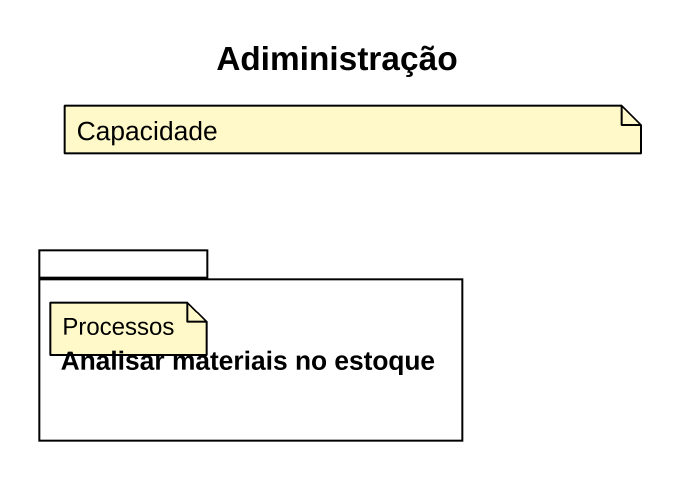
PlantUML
@startuml
title Adiministração
package "Analisar materiais no estoque" as Analisar_materiais_no {
}
note as N1
  Capacidade
end note
note as N2
  Processos
end note
@enduml
